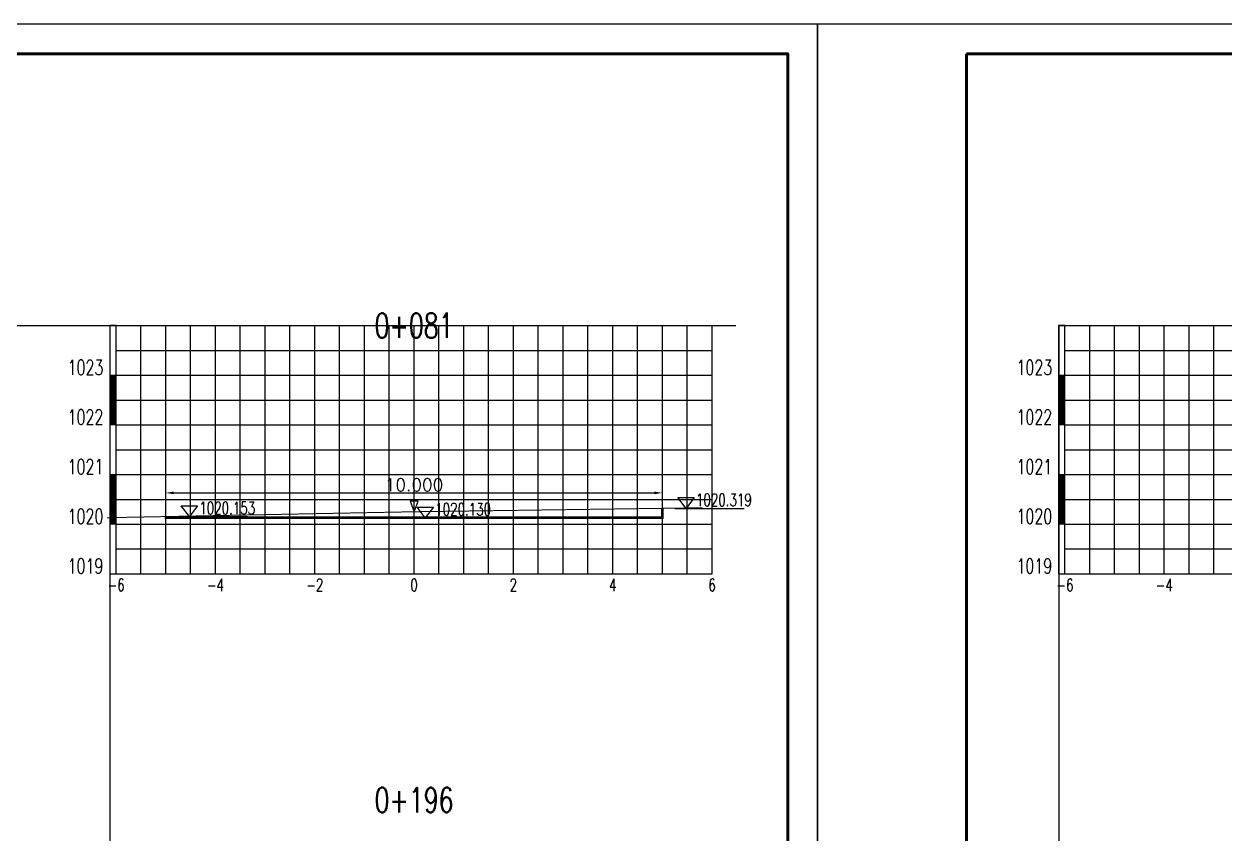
# Model space of a CAD drawing. Extents: x 695776 to 1250176, y 4443437 to 9025597.
# Drawn here: x 730197 to 754379, y 4557776 to 4574090 of the extents above; entities that cross this region are included whole.
import ezdxf
from ezdxf.enums import TextEntityAlignment as Align

# ---------------------------------------------------------------- set-up
doc = ezdxf.new("R2010")
doc.units = 0
doc.header["$LTSCALE"] = 0.5
doc.header["$PDSIZE"] = 0.2
doc.linetypes.add('ACAD_ISO07W100', pattern=[3.5, 0.5, -3])
doc.linetypes.add('CENTER2', pattern=[28.575, 19.05, -3.175, 3.175, -3.175])
doc.layers.get('0').update_dxf_attribs({"linetype": 'CONTINUOUS'})
doc.layers.get('Defpoints').update_dxf_attribs({"linetype": 'CONTINUOUS'})
for name, color, linetype in [('KEDU', 7, 'CONTINUOUS'), ('MIGE', 4, 'ACAD_ISO07W100'), ('MIGE1', 11, 'CONTINUOUS'), ('SANJIAO', 212, 'CONTINUOUS'), ('SHEJI', 1, 'CONTINUOUS'), ('YUANSHI', 2, 'CONTINUOUS'), ('ZHOUXIAN', 20, 'CENTER2'), ('图框', 7, 'CONTINUOUS'), ('辅助线', 3, 'CONTINUOUS')]:
    doc.layers.add(name, color=color, linetype=linetype)
doc.styles.get("Standard").update_dxf_attribs({"font": 'rs.shx', "bigfont": 'hztxt.shx'})
doc.dimstyles.get("Standard").update_dxf_attribs({"dimtxt": 0.18, "dimasz": 0.18, "dimexe": 0.18, "dimexo": 0.0625, "dimgap": 0.09, "dimtad": 0, "dimtih": 1, "dimtoh": 1, "dimdec": 4, "dimzin": 0, "dimdsep": 46, "dimtxsty": 'Standard', "dimcen": 0.09, "dimadec": 0, "dimazin": 0, "dimtfac": 1, "dimtdec": 4, "dimtofl": 0, "dimtmove": 0, "dimatfit": 3, "dimfxl": 0, "dimtolj": 1, "dimtzin": 0, "dimarcsym": 0})

# ---------------------------------------------------------------- blocks, each defined once
blk = doc.blocks.new('zhunghao')
blk.add_lwpolyline([(0, 0), (0.326, 0.863), (-0.326, 0.863), (0, 0)])
blk = doc.blocks.new('ele_sym08')
blk.add_line((0, 0), (5.597, 0))
blk.add_lwpolyline([(0.901, -0.002), (0.249, 0.861), (1.553, 0.861), (0.901, -0.002)])
at = {"width": 0.7}
blk.add_attdef('ELEVAT', (1.703, 0.181), '', height=1, dxfattribs=at)
blk = doc.blocks.new('*D631')
at = {"color": 0, "lineweight": -2}
for p, q in [((733051, 4564396), (733051, 4564896)), ((743051, 4564396), (743051, 4564896)), ((733213, 4564646), (742888, 4564646))]:
    blk.add_line(p, q, dxfattribs=at)
at = {"color": 0}
for points in [[(733213, 4564673), (733213, 4564619), (733051, 4564646)], [(742888, 4564673), (742888, 4564619), (743051, 4564646)]]:
    blk.add_solid(points, dxfattribs=at)
at = {"layer": 'Defpoints', "color": 0}
for p in [(743051, 4564646), (733051, 4564146), (743051, 4564146)]:
    blk.add_point(p, dxfattribs=at)
at = {"color": 0, "insert": (738051, 4564809), "char_height": 250, "attachment_point": 5}
blk.add_mtext('\\A1;10.000', dxfattribs=at)
blk = doc.blocks.new('bc1_100')
blk.add_lwpolyline([(0.064, 1), (-0.063, 1), (-0.063, 0), (0.064, 0)], close=True)
at = {"width": 0.7}
blk.add_attdef('BC', text='', height=0.3, dxfattribs=at).set_placement((-0.193, 0.007), align=Align.RIGHT)
blk = doc.blocks.new('bc0_100')
for p, q in [((-0.063, 1), (-0.063, 0)), ((0.063, 0), (0.063, 1))]:
    blk.add_line(p, q)
at = {"const_width": 0.126}
blk.add_lwpolyline([(0, 1), (0, 0)], dxfattribs=at)
at = {"width": 0.7}
blk.add_attdef('BC', text='', height=0.3, dxfattribs=at).set_placement((-0.193, 0.007), align=Align.RIGHT)

msp = doc.modelspace()

# ---------------------------------------------------------------- linework, layer by layer
at = {"layer": 'MIGE', "linetype": 'Continuous'}
for p, q in [((732550.989, 4563016.1388), (732550.989, 4568016.1388)), ((733550.989, 4563016.1388), (733550.989, 4568016.1388)), ((734550.989, 4563016.1388), (734550.989, 4568016.1388)), ((735550.989, 4563016.1388), (735550.989, 4568016.1388)), ((736550.989, 4563016.1388), (736550.989, 4568016.1388)), ((737550.989, 4563016.1388), (737550.989, 4568016.1388)), ((738550.989, 4563016.1388), (738550.989, 4568016.1388)), ((739550.989, 4563016.1388), (739550.989, 4568016.1388)), ((740550.989, 4563016.1388), (740550.989, 4568016.1388)), ((741550.989, 4563016.1388), (741550.989, 4568016.1388)), ((742550.989, 4563016.1388), (742550.989, 4568016.1388)), ((743550.989, 4563016.1388), (743550.989, 4568016.1388)), ((751656.0686, 4563016.1388), (751656.0686, 4568016.1388)), ((752656.0686, 4563016.1388), (752656.0686, 4568016.1388)), ((753656.0686, 4563016.1388), (753656.0686, 4568016.1388)), ((732050.989, 4567516.1388), (744050.989, 4567516.1388)), ((751156.0686, 4567516.1388), (763156.0686, 4567516.1388)), ((732050.989, 4566516.1388), (744050.989, 4566516.1388)), ((751156.0686, 4566516.1388), (763156.0686, 4566516.1388)), ((732050.989, 4565516.1388), (744050.989, 4565516.1388)), ((751156.0686, 4565516.1388), (763156.0686, 4565516.1388)), ((732050.989, 4564516.1388), (744050.989, 4564516.1388)), ((751156.0686, 4564516.1388), (763156.0686, 4564516.1388)), ((732050.989, 4563516.1388), (744050.989, 4563516.1388)), ((751156.0686, 4563516.1388), (763156.0686, 4563516.1388))]:
    msp.add_line(p, q, dxfattribs=at)
at = {"layer": 'MIGE1'}
for p, q in [((732050.989, 4568016.1388), (744050.989, 4568016.1388)), ((732050.989, 4563016.1388), (732050.989, 4568016.1388)), ((733050.989, 4563016.1388), (733050.989, 4568016.1388)), ((734050.989, 4563016.1388), (734050.989, 4568016.1388)), ((735050.989, 4563016.1388), (735050.989, 4568016.1388)), ((736050.989, 4563016.1388), (736050.989, 4568016.1388)), ((737050.989, 4563016.1388), (737050.989, 4568016.1388)), ((738050.989, 4563016.1388), (738050.989, 4568016.1388)), ((739050.989, 4563016.1388), (739050.989, 4568016.1388)), ((740050.989, 4563016.1388), (740050.989, 4568016.1388)), ((741050.989, 4563016.1388), (741050.989, 4568016.1388)), ((742050.989, 4563016.1388), (742050.989, 4568016.1388)), ((743050.989, 4563016.1388), (743050.989, 4568016.1388)), ((744050.989, 4563016.1388), (744050.989, 4568016.1388)), ((751156.0686, 4568016.1388), (763156.0686, 4568016.1388)), ((751156.0686, 4563016.1388), (751156.0686, 4568016.1388)), ((752156.0686, 4563016.1388), (752156.0686, 4568016.1388)), ((753156.0686, 4563016.1388), (753156.0686, 4568016.1388)), ((754156.0686, 4563016.1388), (754156.0686, 4568016.1388)), ((732050.989, 4567016.1388), (744050.989, 4567016.1388)), ((751156.0686, 4567016.1388), (763156.0686, 4567016.1388)), ((732050.989, 4566016.1388), (744050.989, 4566016.1388)), ((751156.0686, 4566016.1388), (763156.0686, 4566016.1388)), ((732050.989, 4565016.1388), (744050.989, 4565016.1388)), ((751156.0686, 4565016.1388), (763156.0686, 4565016.1388)), ((732050.989, 4564016.1388), (744050.989, 4564016.1388)), ((751156.0686, 4564016.1388), (763156.0686, 4564016.1388)), ((732050.989, 4563016.1388), (744050.989, 4563016.1388)), ((751156.0686, 4563016.1388), (763156.0686, 4563016.1388))]:
    msp.add_line(p, q, dxfattribs=at)
at = {"layer": 'SHEJI', "const_width": 50}
msp.add_lwpolyline([(733050.989, 4564169.0514), (733050.989, 4564146.1388), (738050.989, 4564146.1388), (743050.989, 4564146.1388), (743050.989, 4564334.9856)], dxfattribs=at)
at = {"layer": 'YUANSHI', "const_width": 20}
for points in [[(733050.989, 4564169.0514), (738050.989, 4564266.1388), (743050.989, 4564334.9856)], [(743050.989, 4564334.9856), (743860.989, 4564346.1388)], [(731870.989, 4564146.1388), (733050.989, 4564169.0514)]]:
    msp.add_lwpolyline(points, dxfattribs=at)
at = {"layer": 'ZHOUXIAN'}
msp.add_line((738050.989, 4563646.1388), (738050.989, 4564846.1388), dxfattribs=at)
at = {"layer": '图框', "linetype": 'Continuous', "lineweight": -2, "flags": 128}
for points in [[(695776.0354, 4574089.5978), (695776.0354, 4538449.5978), (746176.0354, 4538449.5978), (746176.0354, 4574089.5978), (695776.0354, 4574089.5978)], [(746176.0257, 4574089.5982), (746176.0257, 4538449.5982), (796576.0257, 4538449.5982), (796576.0257, 4574089.5982), (746176.0257, 4574089.5982)]]:
    msp.add_lwpolyline(points, dxfattribs=at)
at = {"layer": '图框', "linetype": 'Continuous', "lineweight": 60, "flags": 128}
for points in [[(698776.0354, 4573489.5978), (745576.0354, 4573489.5978), (745576.0354, 4539049.5978), (698776.0354, 4539049.5978), (698776.0354, 4573489.5978)], [(749176.0257, 4573489.5982), (795976.0257, 4573489.5982), (795976.0257, 4539049.5982), (749176.0257, 4539049.5982), (749176.0257, 4573489.5982)]]:
    msp.add_lwpolyline(points, dxfattribs=at)
at = {"layer": '辅助线'}
for points in [[(701666.2727, 4568016.1388), (744531.7858, 4568016.1388)], [(731924.7935, 4568016.1388), (731924.7935, 4547338.7403)], [(751029.873, 4568016.1388), (793895.3862, 4568016.1388)], [(751029.873, 4568016.1388), (751029.873, 4540573.0659)]]:
    msp.add_lwpolyline(points, dxfattribs=at)

# ---------------------------------------------------------------- block references
at = {"xscale": 250, "yscale": 250, "zscale": 250}
for p, values in [((743300.989, 4564334.9856), {'ELEVAT': '1020.319'}), ((733300.989, 4564169.0514), {'ELEVAT': '1020.153'}), ((738050.989, 4564146.1388), {'ELEVAT': '1020.130'})]:
    msp.add_blockref('ele_sym08', p, dxfattribs=at).add_auto_attribs(values)
at = {"layer": 'KEDU', "xscale": 1000, "yscale": 1000, "zscale": 1000}
for name, p, values in [('bc1_100', (731987.741, 4567016.1388), {'BC': '1023'}), ('bc1_100', (751092.8206, 4567016.1388), {'BC': '1023'}), ('bc0_100', (731987.741, 4566016.1388), {'BC': '1022'}), ('bc0_100', (751092.8206, 4566016.1388), {'BC': '1022'}), ('bc1_100', (731987.741, 4565016.1388), {'BC': '1021'}), ('bc1_100', (751092.8206, 4565016.1388), {'BC': '1021'}), ('bc0_100', (731987.741, 4564016.1388), {'BC': '1020'}), ('bc0_100', (751092.8206, 4564016.1388), {'BC': '1020'}), ('bc1_100', (731987.741, 4563016.1388), {'BC': '1019'}), ('bc1_100', (751092.8206, 4563016.1388), {'BC': '1019'})]:
    msp.add_blockref(name, p, dxfattribs=at).add_auto_attribs(values)
at = {"layer": 'SANJIAO', "xscale": 250, "yscale": 250, "zscale": 250}
msp.add_blockref('zhunghao', (738050.989, 4564266.1388), dxfattribs=at)

# ---------------------------------------------------------------- texts
at = {"width": 0.7}
for s, p in [('0+081', (738050.989, 4567766.1388)), ('0+196', (738050.989, 4558209.8741))]:
    msp.add_text(s, height=500, dxfattribs=at).set_placement(p, align=Align.CENTER)
at = {"layer": 'KEDU', "width": 0.7}
for s, p in [('-6', (732050.989, 4562666.1388)), ('-4', (734050.989, 4562666.1388)), ('-2', (736050.989, 4562666.1388)), ('0', (738050.989, 4562666.1388)), ('0', (738050.989, 4562666.1388)), ('2', (740050.989, 4562666.1388)), ('4', (742050.989, 4562666.1388)), ('6', (744050.989, 4562666.1388)), ('-6', (751156.0686, 4562666.1388)), ('-4', (753156.0686, 4562666.1388))]:
    msp.add_text(s, height=250, dxfattribs=at).set_placement(p, align=Align.CENTER)

# ---------------------------------------------------------------- dimensions: what is measured, and where the dimension line sits
dim = msp.add_linear_dim(base=(743050.989, 4564646.1388), p1=(733050.989, 4564146.1388), p2=(743050.989, 4564146.1388), dimstyle='Standard', override={"dimtxt": 250, "dimasz": 162.5, "dimexe": 250, "dimexo": 250, "dimgap": 37.5, "dimtad": 1, "dimtih": 0, "dimtoh": 0, "dimdec": 3, "dimlfac": 0.001})
dim.commit()
dim.dimension.update_dxf_attribs({"geometry": '*D631', "text_midpoint": (738050.989, 4564808.6388)})

doc.saveas('drawing.dxf')
